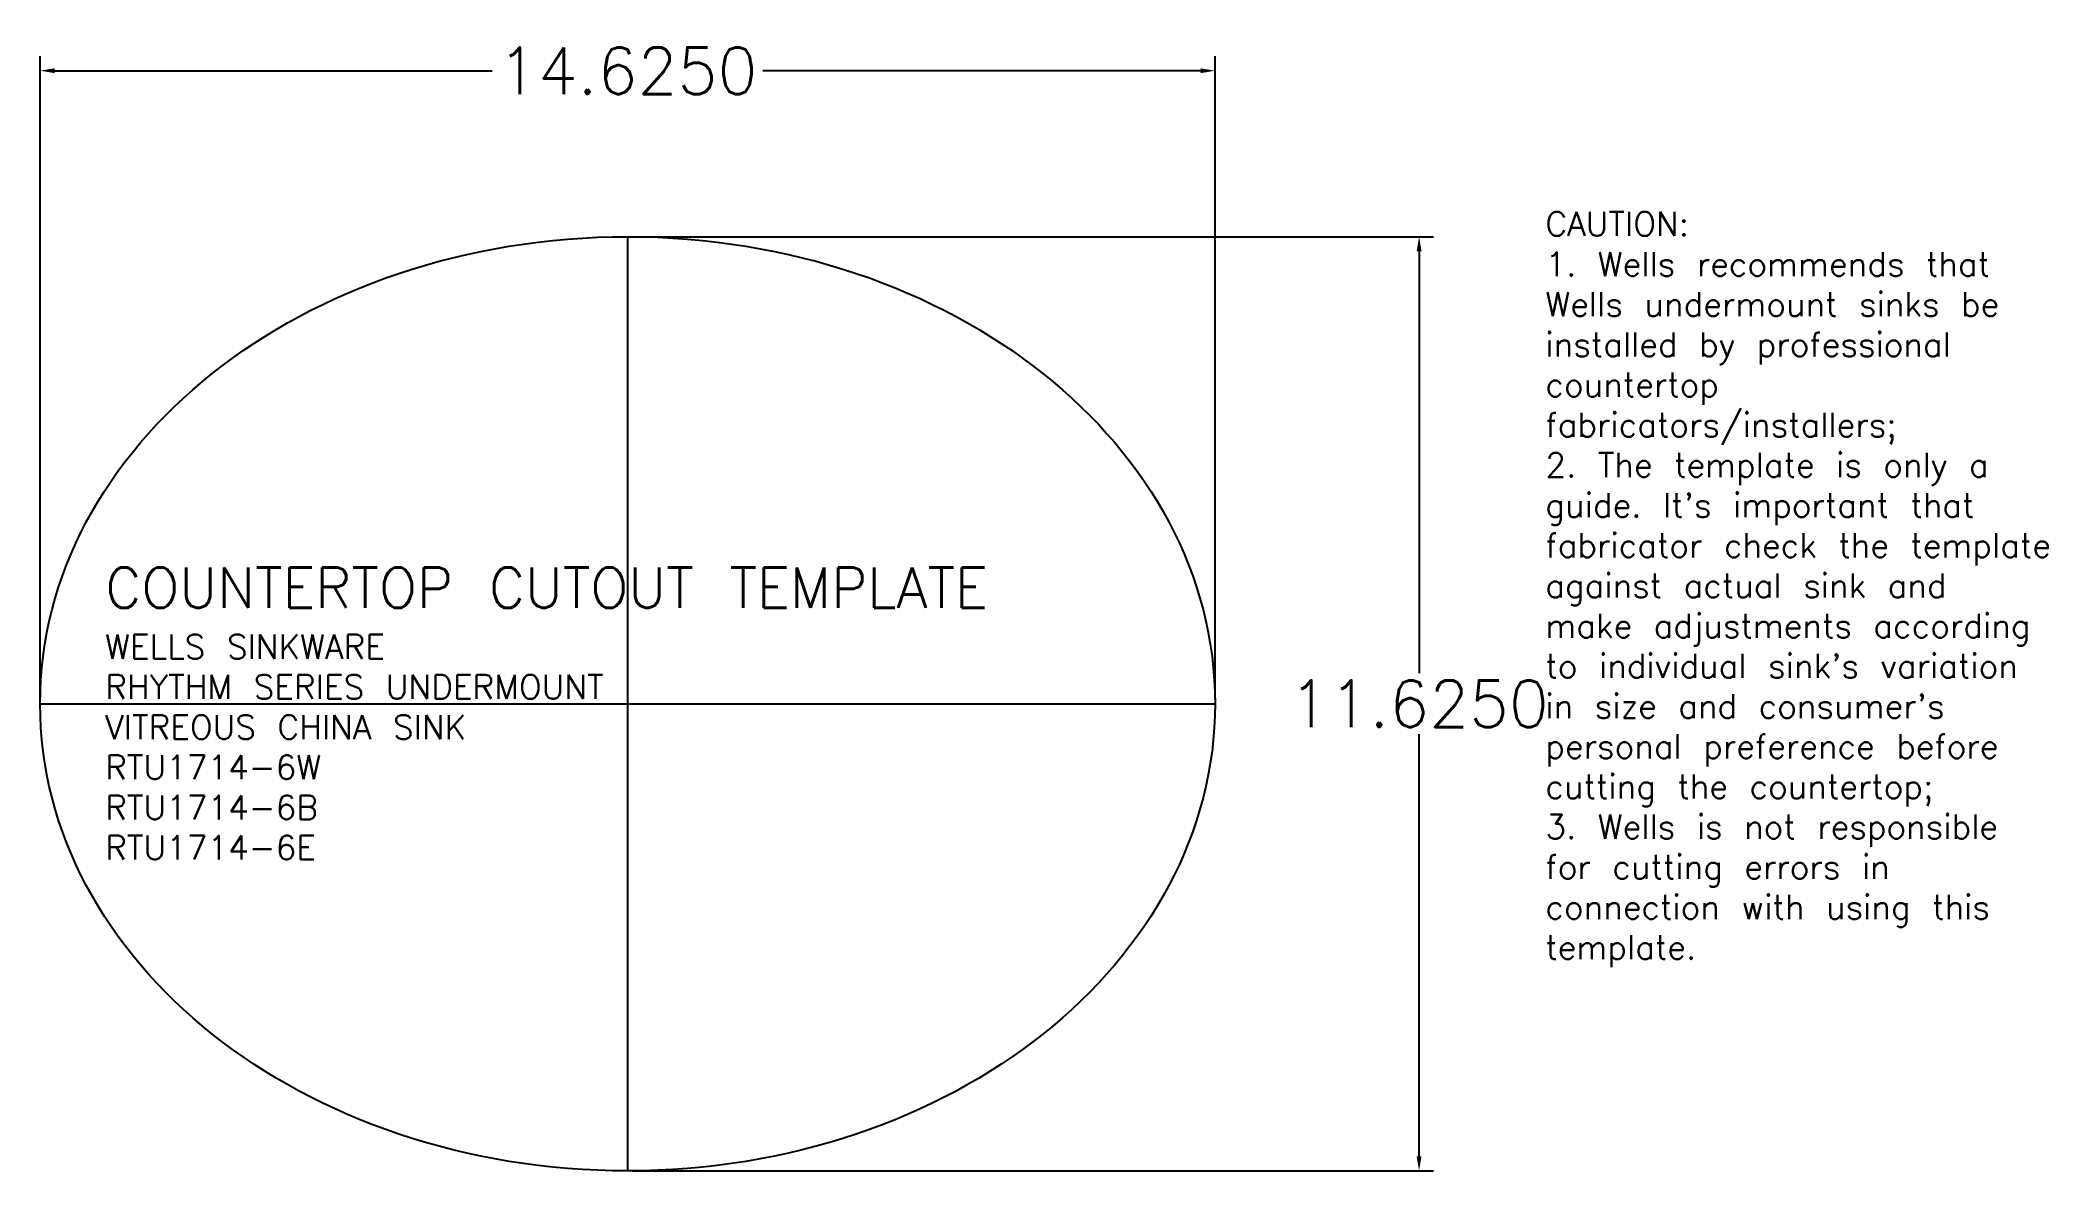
# Model space of a CAD drawing. Header units: inches. Extents: x 9.2 to 34.2, y 9.1 to 23.1.
import ezdxf

# ---------------------------------------------------------------- set-up
doc = ezdxf.new("R2010")
doc.units = ezdxf.units.IN
doc.header["$MEASUREMENT"] = 0
doc.styles.get("Standard").update_dxf_attribs({"font": 'txt', "bigfont": 'gbcbig.shx'})
doc.dimstyles.get("Standard").update_dxf_attribs({"dimtxt": 0.58, "dimasz": 0.18, "dimexe": 0.18, "dimexo": 0.0625, "dimgap": 0.09, "dimtad": 0, "dimtih": 1, "dimtoh": 1, "dimdec": 4, "dimzin": 0, "dimdsep": 46, "dimtxsty": 'Standard', "dimcen": 0.09, "dimclrd": 3, "dimclre": 3, "dimclrt": 2, "dimadec": 0, "dimazin": 0, "dimtfac": 1, "dimtdec": 4, "dimtofl": 0, "dimtmove": 0, "dimatfit": 3, "dimfxl": 1, "dimtolj": 1, "dimtzin": 0, "dimarcsym": 0})

# ---------------------------------------------------------------- blocks, each defined once
blk = doc.blocks.new('*D3')
at = {"color": 3, "lineweight": -2}
for p, q in [((9.248, 14.943), (9.248, 22.939)), ((9.428, 22.759), (14.875, 22.759)), ((23.693, 22.759), (18.245, 22.759)), ((23.873, 14.943), (23.873, 22.939))]:
    blk.add_line(p, q, dxfattribs=at)
at = {"color": 3}
for points in [[(9.428, 22.789), (9.428, 22.729), (9.248, 22.759)], [(23.693, 22.789), (23.693, 22.729), (23.873, 22.759)]]:
    blk.add_solid(points, dxfattribs=at)
at = {"layer": 'Defpoints', "color": 0}
for p in [(23.873, 22.759), (9.248, 14.881), (23.873, 14.881)]:
    blk.add_point(p, dxfattribs=at)
at = {"color": 2, "insert": (16.56, 22.759), "char_height": 0.58, "attachment_point": 5}
blk.add_mtext('\\A1;14.6250', dxfattribs=at)
blk = doc.blocks.new('*D4')
at = {"color": 3, "lineweight": -2}
for p, q in [((16.623, 20.693), (26.593, 20.693)), ((26.413, 20.513), (26.413, 15.261)), ((26.413, 9.248), (26.413, 14.501)), ((16.623, 9.068), (26.593, 9.068))]:
    blk.add_line(p, q, dxfattribs=at)
at = {"color": 3}
for points in [[(26.383, 20.513), (26.443, 20.513), (26.413, 20.693)], [(26.383, 9.248), (26.443, 9.248), (26.413, 9.068)]]:
    blk.add_solid(points, dxfattribs=at)
at = {"layer": 'Defpoints', "color": 0}
for p in [(16.56, 20.693), (26.413, 20.693), (16.56, 9.068)]:
    blk.add_point(p, dxfattribs=at)
at = {"color": 2, "insert": (26.413, 14.881), "char_height": 0.58, "attachment_point": 5}
blk.add_mtext('\\A1;11.6250', dxfattribs=at)

msp = doc.modelspace()

# ---------------------------------------------------------------- linework, layer by layer
for p, q in [((16.56029, 20.69315), (16.56029, 9.06815)), ((9.24779, 14.88065), (23.87279, 14.88065))]:
    msp.add_line(p, q)
msp.add_ellipse((16.56029, 14.88065), major_axis=(7.3125, 0), ratio=0.79487179)

# ---------------------------------------------------------------- texts
at = {"char_height": 0.3, "attachment_point": 1}
for s, insert, width in [("CAUTION:\\P1. Wells recommends that Wells undermount sinks be installed by professional countertop fabricators/installers;\\P2. The template is only a guide. It's important that fabricator check the template against actual sink and make adjustments according to individual sink's variation in size and consumer's personal preference before cutting the countertop;\\P3. Wells is not responsible for cutting errors in connection with using this template.", (27.98581, 21.00283), 6.8691702), ('{\\H1.667x;COUNTERTOP CUTOUT TEMPLATE}\\PWELLS SINKWARE\\PRHYTHM SERIES UNDERMOUNT\\PVITREOUS CHINA SINK\\PRTU1714-6W\\PRTU1714-6B\\PRTU1714-6E', (10.05787, 16.57481), 16.4517962)]:
    msp.add_mtext(s, dxfattribs=dict(at, insert=insert, width=width))

# ---------------------------------------------------------------- dimensions: what is measured, and where the dimension line sits
dim = msp.add_linear_dim(base=(23.87279, 22.75864), p1=(9.24779, 14.88065), p2=(23.87279, 14.88065), dimstyle='Standard')
dim.commit()
dim.dimension.update_dxf_attribs({"geometry": '*D3', "text_midpoint": (16.56029, 22.75864)})
dim = msp.add_linear_dim(base=(26.41277, 20.69315), p1=(16.56029, 9.06815), p2=(16.56029, 20.69315), angle=270, dimstyle='Standard')
dim.commit()
dim.dimension.update_dxf_attribs({"geometry": '*D4', "text_midpoint": (26.41277, 14.88065), "dimtype": 160})

doc.saveas('drawing.dxf')
